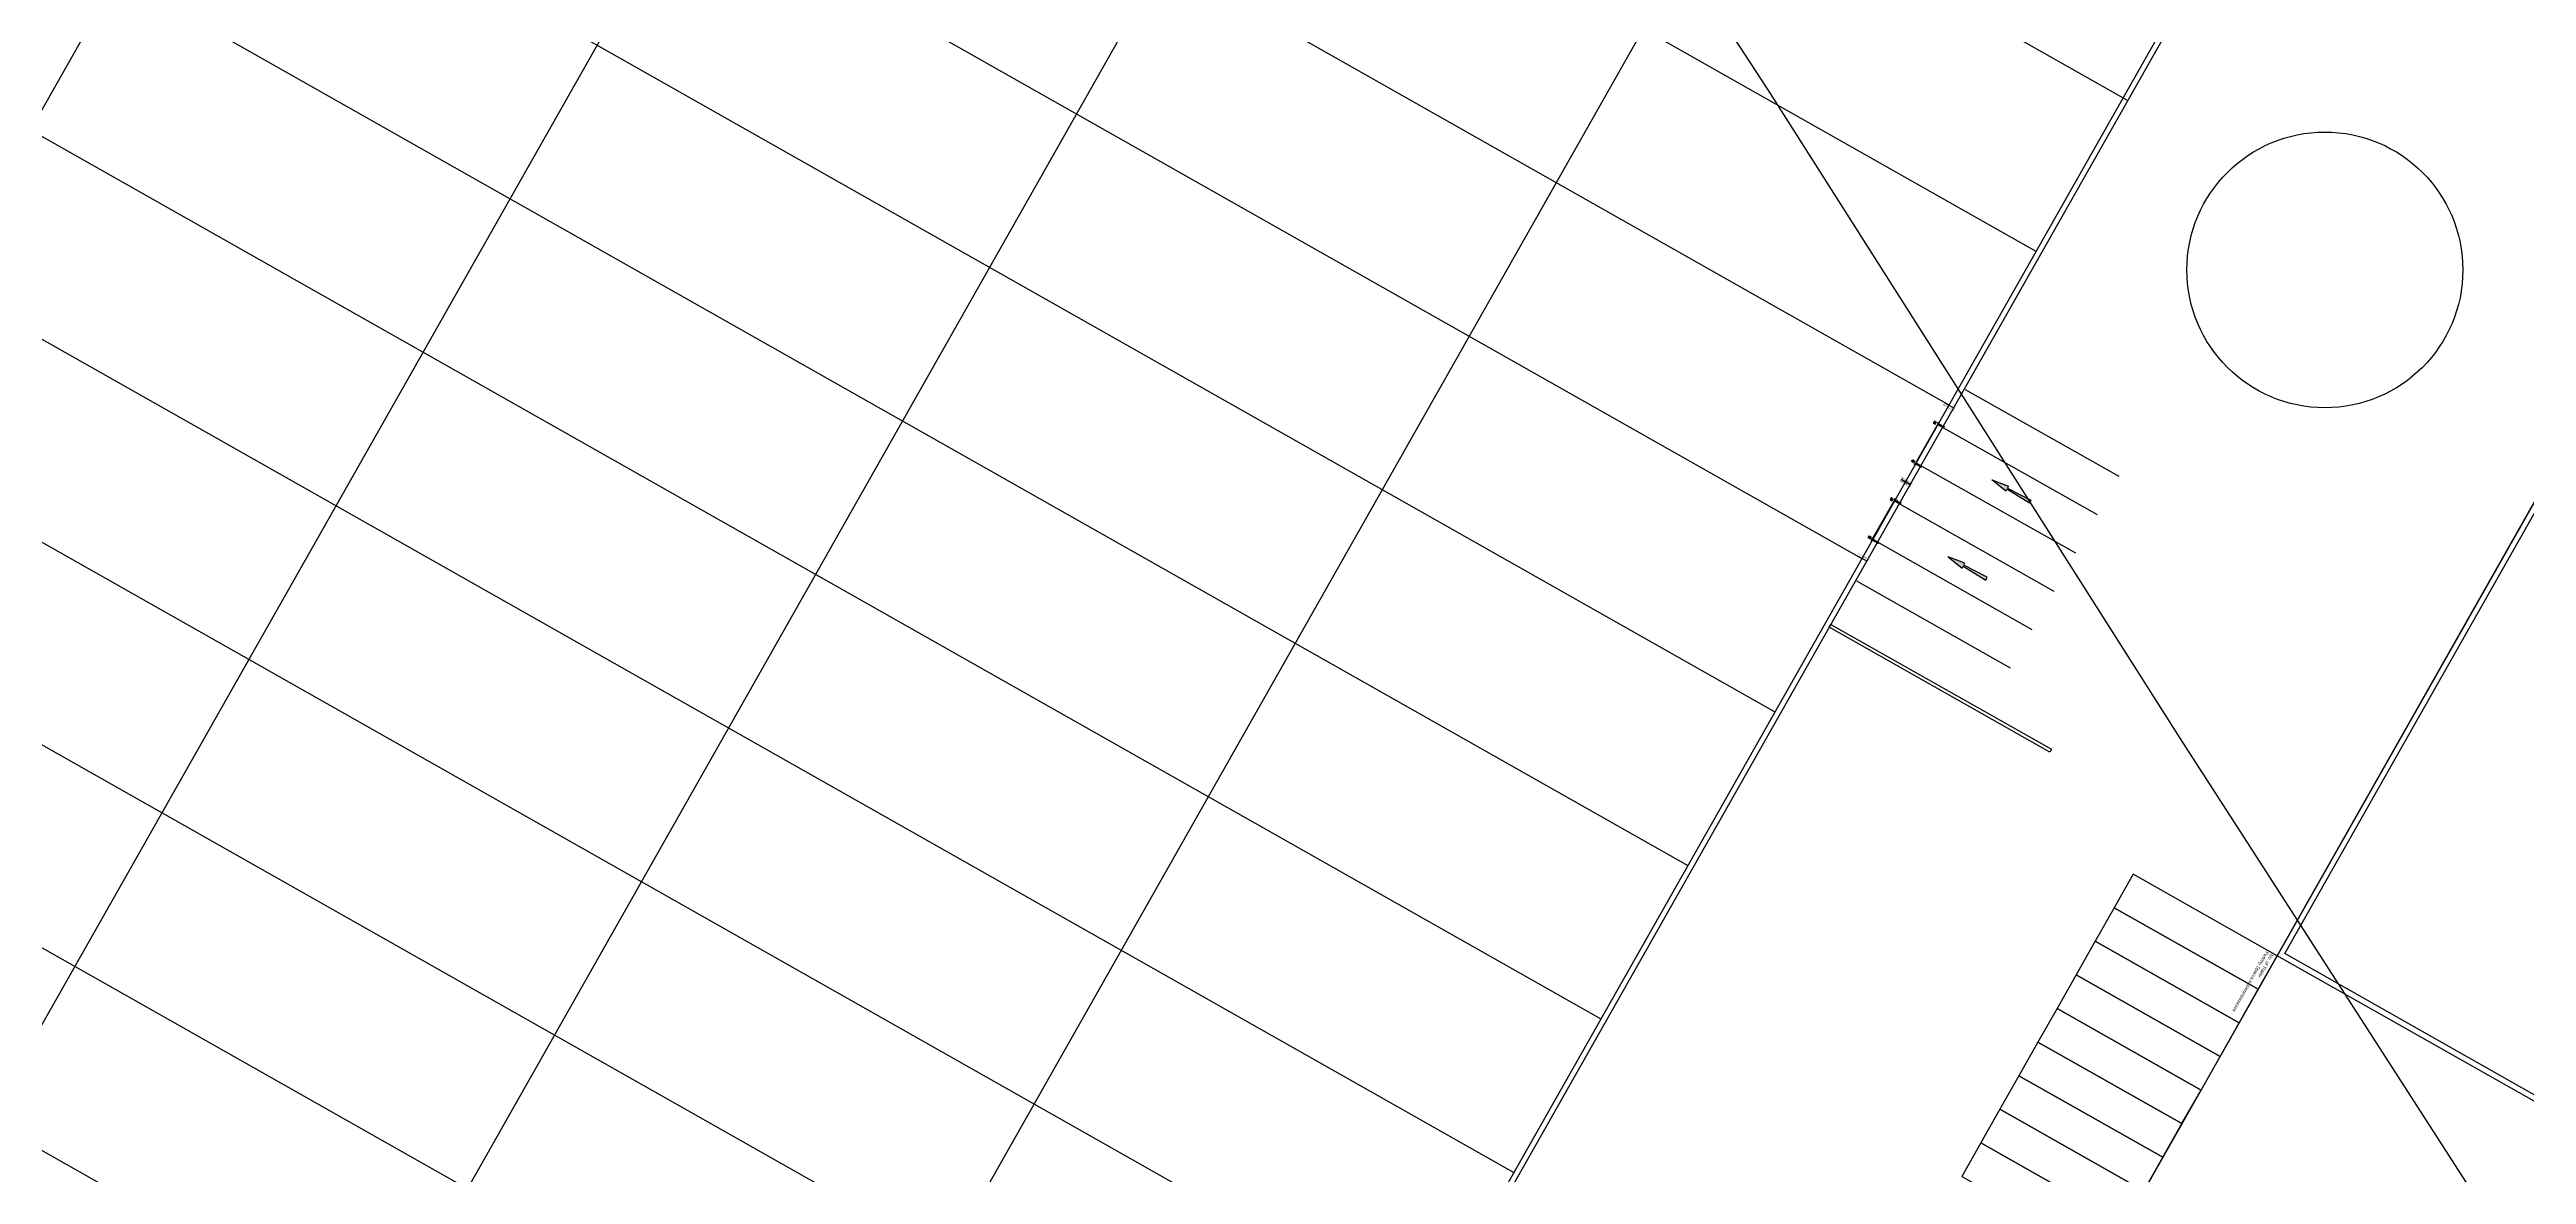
# Model space of a CAD drawing. Header units: millimetres. Extents: x 111502 to 977541, y 8702 to 1044108.
# Drawn here: x 489895.5 to 490119.9, y 240960.8 to 241062.8 of the extents above; entities that cross this region are included whole.
import ezdxf

# ---------------------------------------------------------------- set-up
doc = ezdxf.new("R2010")
doc.units = ezdxf.units.MM
doc.header["$LTSCALE"] = 0.25
doc.linetypes.add('DASHED2', pattern=[9.525, 6.35, -3.175])
for name, color, linetype in [('E HVSS As Laid HV', 10, 'Continuous'), ('Proposed Employment Area - 11-089-MP013-01a$0$A-Cldg-Panl-P', 7, 'Continuous'), ('Proposed Employment Area - 11-089-MP013-01a$0$A-Door-Extn-P', 7, 'Continuous'), ('Proposed Employment Area - 11-089-MP013-01a$0$DOCK', 7, 'Continuous'), ('Proposed Employment Area - 11-089-MP013-01a$0$LINE50', 7, 'Continuous'), ('Proposed Employment Area - 11-089-MP013-01a$0$STEEL', 7, 'Continuous'), ('X HVSS Site Background', 8, 'Continuous')]:
    doc.layers.add(name, color=color, linetype=linetype)
doc.styles.add('Proposed Employment Area - 11-089-MP013-01a$0$Standard', font='txt')

# ---------------------------------------------------------------- blocks, each defined once
blk = doc.blocks.new('Proposed Employment Area - 11-089-MP013-01a$0$guide')
for p, q in [((32, 0), (40, -2)), ((46, 0), (46, -1)), ((64, 0), (64, -3)), ((32, -2), (40, -4)), ((52, -4), (52, -8)), ((53, -4), (53, -7)), ((54, -4), (54, -6)), ((62, -1), (62, -7)), ((64, -3), (67, -3)), ((64, -5), (64, -8)), ((64, -5), (66, -5)), ((82, -19), (66, -5)), ((83, -18), (67, -3))]:
    blk.add_line(p, q)
for centre, radius, start, end in [((60, -4), 2.25, 270, 90), ((60, -4), 0.25, 270, 90), ((83, -18), 0.75, 230.0165, 50.0165)]:
    blk.add_arc(centre, radius, start, end)
at = {"layer": 'Proposed Employment Area - 11-089-MP013-01a$0$A-Cldg-Panl-P'}
blk.add_line((69, -2), (69, -2), dxfattribs=at)
at = {"layer": 'Proposed Employment Area - 11-089-MP013-01a$0$A-Door-Extn-P'}
blk.add_line((-68, -96), (105, -96), dxfattribs=at)
at = {"layer": 'Proposed Employment Area - 11-089-MP013-01a$0$LINE50'}
blk.add_line((22, -78), (22, -76), dxfattribs=at)
at = {"layer": 'Proposed Employment Area - 11-089-MP013-01a$0$STEEL'}
for p, q in [((0, 0), (32, 0)), ((0, -76), (0, 0)), ((46, 0), (64, 0)), ((-2, -40), (0, -40)), ((-2, -77), (-2, -40)), ((-2, -77), (0, -79)), ((0, -75), (2, -75)), ((0, -76), (2, -78)), ((0, -100), (0, -79)), ((0, -100), (2, -100)), ((2, -2), (32, -2)), ((2, -75), (2, -2)), ((2, -101), (2, -78)), ((2, -101), (9, -113)), ((4, -76), (22, -76)), ((4, -100), (4, -80)), ((4, -100), (11, -112)), ((6, -78), (22, -78)), ((20, -107), (18, -112)), ((22, -108), (19, -113)), ((20, -107), (22, -108)), ((40, -2), (60, -2)), ((40, -4), (60, -4)), ((46, -1), (62, -1)), ((52, -4), (53, -4)), ((52, -8), (64, -8)), ((53, -7), (62, -7)), ((54, -4), (60, -4)), ((54, -6), (60, -6))]:
    blk.add_line(p, q, dxfattribs=at)
for centre, radius, start, end in [((4, -78), 2, 90, 180), ((6, -80), 2, 90, 180), ((14, -110), 6, 210, 330), ((14, -110), 4, 210, 330)]:
    blk.add_arc(centre, radius, start, end, dxfattribs=at)
blk = doc.blocks.new('Proposed Employment Area - 11-089-MP013-01a$0$BOLLARD')
at = {"layer": 'Proposed Employment Area - 11-089-MP013-01a$0$DOCK'}
blk.add_lwpolyline([(-100, -100), (-100, 100), (100, 100), (100, -100)], close=True, dxfattribs=at)
for centre, radius in [((-75, 75), 10), ((0, 0), 75), ((75, 75), 10), ((-75, -75), 10), ((75, -75), 10)]:
    blk.add_circle(centre, radius, dxfattribs=at)
blk = doc.blocks.new('commercial background')
at = {"layer": 'X HVSS Site Background'}
for points in [[(1562.2, 550.7), (1560.15, 551.96), (1560.06, 551.79), (1558.79, 552.8), (1560.31, 552.23), (1560.21, 552.06), (1562.35, 550.96)], [(1558.39, 543.98), (1556.26, 545.09), (1556.36, 545.26), (1554.84, 545.83), (1556.11, 544.82), (1556.2, 544.99), (1558.25, 543.72)]]:
    blk.add_hatch(color=256, dxfattribs=at).paths.add_polyline_path(points)
for p, q in [((1436.27, 681.99), (1178.67, 227.28)), ((1471.85, 661.84), (1214.25, 207.13)), ((1507.42, 641.69), (1249.82, 186.97)), ((1542.99, 621.53), (1285.4, 166.82)), ((1627.41, 585.14), (1394.14, 173.37)), ((1556.39, 561.02), (1570.32, 553.15)), ((1553.94, 557.81), (1554.32, 557.68)), ((1553.97, 557.87), (1554.29, 557.62)), ((1554.15, 557.78), (1554.33, 557.68)), ((1554.3, 557.61), (1554.42, 557.54)), ((1554.42, 557.54), (1568.35, 549.67)), ((1551.94, 554.27), (1552.32, 554.13)), ((1551.97, 554.33), (1552.28, 554.07)), ((1552.11, 554.17), (1552.29, 554.06)), ((1552.33, 554.13), (1552.45, 554.06)), ((1552.45, 554.06), (1566.38, 546.19)), ((1550.02, 550.89), (1550.4, 550.75)), ((1550.06, 550.95), (1550.37, 550.69)), ((1550.23, 550.86), (1550.42, 550.75)), ((1550.38, 550.69), (1550.5, 550.62)), ((1550.5, 550.62), (1564.42, 542.71)), ((1548.01, 547.35), (1548.39, 547.22)), ((1548.05, 547.41), (1548.36, 547.15)), ((1548.18, 547.25), (1548.37, 547.14)), ((1548.4, 547.21), (1548.53, 547.14)), ((1548.53, 547.14), (1562.44, 539.24)), ((1546.55, 543.66), (1560.47, 535.76))]:
    blk.add_line(p, q, dxfattribs=at)
for points in [[(1142.42, 247.24), (1321.16, 145.99), (1579.25, 601.57), (1400.51, 702.83)], [(1143.1, 247.43), (1320.97, 146.67), (1578.57, 601.38), (1400.7, 702.15)], [(1584.66, 509.67), (1627.68, 585.62), (1661.34, 566.56), (1618.31, 490.61)], [(1585.34, 509.86), (1627.87, 584.94), (1660.66, 566.37), (1618.13, 491.29)], [(1553.93, 557.93), (1551.86, 554.28), (1551.9, 554.26), (1553.97, 557.91)], [(1553.97, 557.87), (1553.94, 557.81), (1554.29, 557.62), (1554.32, 557.68)], [(1551.94, 554.27), (1551.97, 554.33), (1552.32, 554.13), (1552.28, 554.07)], [(1562.2, 550.7), (1560.15, 551.96), (1560.06, 551.79), (1558.79, 552.8), (1560.31, 552.23), (1560.21, 552.06), (1562.35, 550.96)], [(1547.94, 547.36), (1550.01, 551.01), (1550.05, 550.99), (1547.98, 547.34)], [(1550.06, 550.95), (1550.02, 550.89), (1550.37, 550.69), (1550.4, 550.75)], [(1548.01, 547.35), (1548.05, 547.41), (1548.39, 547.22), (1548.36, 547.15)], [(1558.39, 543.98), (1556.26, 545.09), (1556.36, 545.26), (1554.84, 545.83), (1556.11, 544.82), (1556.2, 544.99), (1558.25, 543.72)], [(1544.21, 539.71), (1564.22, 528.38), (1564.07, 528.12), (1544.06, 539.45)], [(1584.66, 509.67), (1571.61, 517.07), (1569.88, 514.02), (1582.93, 506.63)], [(1582.93, 506.63), (1569.88, 514.02), (1568.16, 510.98), (1581.21, 503.58)], [(1581.21, 503.58), (1568.16, 510.98), (1566.43, 507.93), (1579.48, 500.54)], [(1579.48, 500.54), (1566.43, 507.93), (1564.71, 504.89), (1577.76, 497.49)], [(1577.76, 497.49), (1564.71, 504.89), (1562.98, 501.84), (1576.03, 494.45)], [(1576.03, 494.45), (1562.98, 501.84), (1561.26, 498.79), (1574.31, 491.4)], [(1574.31, 491.4), (1561.26, 498.79), (1559.53, 495.75), (1572.58, 488.36)], [(1572.58, 488.36), (1559.53, 495.75), (1557.8, 492.7), (1570.86, 485.31)], [(1570.86, 485.31), (1557.8, 492.7), (1556.08, 489.66), (1569.13, 482.27)]]:
    blk.add_lwpolyline(points, close=True, dxfattribs=at)
at = {"layer": 'X HVSS Site Background', "flags": 128}
for points in [[(1392.37, 688.47), (1571.12, 587.21)], [(1384.92, 674.3), (1562.8, 573.54)], [(1377.04, 660.38), (1554.91, 559.62)], [(1369.15, 646.46), (1547.02, 545.69)], [(1361.26, 632.54), (1539.14, 531.77)], [(1353.38, 618.62), (1531.25, 517.85)], [(1345.49, 604.7), (1523.36, 503.93)], [(1337.6, 590.77), (1515.48, 490.01)], [(1329.72, 576.85), (1507.59, 476.09)], [(1321.83, 562.93), (1499.7, 462.17)], [(1313.94, 549.01), (1491.82, 448.24)], [(1306.06, 535.09), (1483.93, 434.32)]]:
    blk.add_lwpolyline(points, dxfattribs=at)
at = {"layer": 'X HVSS Site Background'}
for points in [[(1555.41, 559.28), (1554.53, 559.78)], [(1553.97, 557.87), (1553.93, 557.81), (1554.42, 557.54), (1554.49, 557.67), (1554.49, 557.67), (1554.48, 557.65)], [(1551.47, 552.32), (1550.6, 552.81)], [(1551.49, 552.36), (1550.62, 552.85)], [(1551.94, 554.28), (1551.97, 554.34), (1552.46, 554.06), (1552.38, 553.93), (1552.38, 553.93), (1552.39, 553.95)], [(1550.05, 550.95), (1550.02, 550.89), (1550.5, 550.61), (1550.58, 550.74), (1550.57, 550.74), (1550.57, 550.73)], [(1547.54, 545.4), (1546.67, 545.9)], [(1548.01, 547.36), (1548.05, 547.42), (1548.53, 547.14), (1548.46, 547.01), (1548.46, 547.01), (1548.46, 547.03)]]:
    blk.add_lwpolyline(points, dxfattribs=at)
for points in [[(1554.15, 557.78), (1554.18, 557.84), (1554.17, 557.85, 0.414214), (1554.17, 557.85), (1554.14, 557.8, -0.414214), (1554.13, 557.79), (1554, 557.87, -0.414214), (1553.99, 557.88), (1554.02, 557.93, 0.414214), (1554.02, 557.93), (1554.01, 557.94), (1553.97, 557.87)], [(1552.11, 554.17), (1552.07, 554.11), (1552.06, 554.11, -0.414214), (1552.06, 554.11), (1552.09, 554.16, 0.414214), (1552.09, 554.18), (1551.95, 554.25, 0.414214), (1551.94, 554.25), (1551.91, 554.2, -0.414214), (1551.91, 554.2), (1551.9, 554.2), (1551.94, 554.27)], [(1550.23, 550.85), (1550.27, 550.92), (1550.26, 550.92, 0.414214), (1550.26, 550.92), (1550.23, 550.88, -0.414214), (1550.21, 550.87), (1550.08, 550.95, -0.414214), (1550.08, 550.96), (1550.1, 551.01, 0.414214), (1550.1, 551.01), (1550.09, 551.02), (1550.06, 550.95)], [(1548.19, 547.25), (1548.15, 547.19), (1548.14, 547.19, -0.414214), (1548.14, 547.19), (1548.17, 547.24, 0.414214), (1548.16, 547.26), (1548.03, 547.34, 0.414214), (1548.01, 547.33), (1547.99, 547.28, -0.414214), (1547.99, 547.28), (1547.97, 547.29), (1548.01, 547.35)]]:
    blk.add_lwpolyline(points, format="xyb", close=True, dxfattribs=at)
blk.add_circle((1588.98, 571.85), 12.5, dxfattribs=at)
for name, p, xscale, yscale, zscale, rotation in [('Proposed Employment Area - 11-089-MP013-01a$0$BOLLARD', (1553.63, 557.99), -0.0009999999999999994, 0.0009999999999999994, 0.0009999999999999994, 60.53663471899139), ('Proposed Employment Area - 11-089-MP013-01a$0$guide', (1554, 557.93), 0.0009999999999999994, 0.0009999999999999994, 0.0009999999999999994, 240.5366347189914), ('Proposed Employment Area - 11-089-MP013-01a$0$BOLLARD', (1551.67, 554.5), 0.0009999999999999994, 0.0009999999999999994, 0.0009999999999999994, 60.53663471899139), ('Proposed Employment Area - 11-089-MP013-01a$0$guide', (1551.9, 554.21), -0.0009999999999999994, 0.0009999999999999994, 0.0009999999999999994, 240.5366347189914), ('Proposed Employment Area - 11-089-MP013-01a$0$BOLLARD', (1549.72, 551.06), -0.0009999999999999996, 0.0009999999999999996, 0.0009999999999999996, 60.40002748929341), ('Proposed Employment Area - 11-089-MP013-01a$0$guide', (1550.09, 551.01), 0.0009999999999999994, 0.0009999999999999994, 0.0009999999999999994, 240.4000274892933), ('Proposed Employment Area - 11-089-MP013-01a$0$BOLLARD', (1547.74, 547.59), 0.0009999999999999996, 0.0009999999999999996, 0.0009999999999999996, 60.40002748929341), ('Proposed Employment Area - 11-089-MP013-01a$0$guide', (1547.98, 547.3), -0.0009999999999999996, 0.0009999999999999996, 0.0009999999999999996, 240.4000274892934)]:
    blk.add_blockref(name, p, dxfattribs=dict(at, xscale=xscale, yscale=yscale, zscale=zscale, rotation=rotation))
at = {"layer": 'X HVSS Site Background', "style": 'Proposed Employment Area - 11-089-MP013-01a$0$Standard'}
for s, insert, char_height, width, attachment_point, rotation in [('{\\fArial|b0|i0|c0|p34;8M Setout Line}', (1554.9, 559.42), 0.125, 1.5, 2, 330.5366), ('{\\fArial|b0|i0|c0|p34;8M Setout Line}', (1550.99, 552.49), 0.125, 1.5, 8, 150.4), ('{\\fArial|b0|i0|c0|p34;8M Setout Line}', (1551.1, 552.68), 0.125, 1.5, 8, 330.5366), ('{\\fArial|b0|i0|c0|p34;8M Setout Line}', (1547.17, 545.76), 0.125, 1.5, 2, 150.4), ('No. of Trailer Parking Spaces: ', (1584.33, 509.71), 0.3, 3.6546, 1, 240.4683)]:
    blk.add_mtext(s, dxfattribs=dict(at, insert=insert, char_height=char_height, width=width, attachment_point=attachment_point, rotation=rotation))
for p, rotation in [((485.88, 899.5), 95.9302), ((729.37, 850.69), 240.5366), ((319.53, 839.47), 95.9302), ((520.9, 756.6), 330.4683), ((1582.14, 507.49), 240.4683), ((1846.75, 293.1), 209.3143), ((1096.5, 265.37), 60.4683)]:
    blk.add_attdef('NOOFPARKINGSPACES', p, '', height=0.3, rotation=rotation, dxfattribs=at)
blk = doc.blocks.new('OS MAP 060722')
at = {"layer": 'X HVSS Site Background', "flags": 128}
blk.add_lwpolyline([(1219.32, 1965.4), (1240.62, 1932.8), (1240.62, 1932.8), (1278.16, 1873.69), (1278.16, 1873.69), (1284.06, 1864.55), (1284.06, 1864.55), (1308.56, 1826.45)], dxfattribs=at)

msp = doc.modelspace()

# ---------------------------------------------------------------- linework, layer by layer
at = {"lineweight": 0}
msp.add_circle((488727.82, 239008.33), 11388.42, dxfattribs=at)

# ---------------------------------------------------------------- block references
at = {"layer": 'E HVSS As Laid HV', "linetype": 'DASHED2', "lineweight": 0}
msp.add_blockref('OS MAP 060722', (488810.58, 239126.31), dxfattribs=at)
at = {"layer": 'X HVSS Site Background', "lineweight": 0}
ref = msp.add_blockref('commercial background', (488512.69, 240470.93), dxfattribs=at)
ref.add_attrib('NOOFPARKINGSPACES', '##############', (490094.83, 240978.42), dxfattribs={"height": 0.3, "rotation": 240.4683, "style": 'Proposed Employment Area - 11-089-MP013-01a$0$Standard'})

doc.saveas('drawing.dxf')
